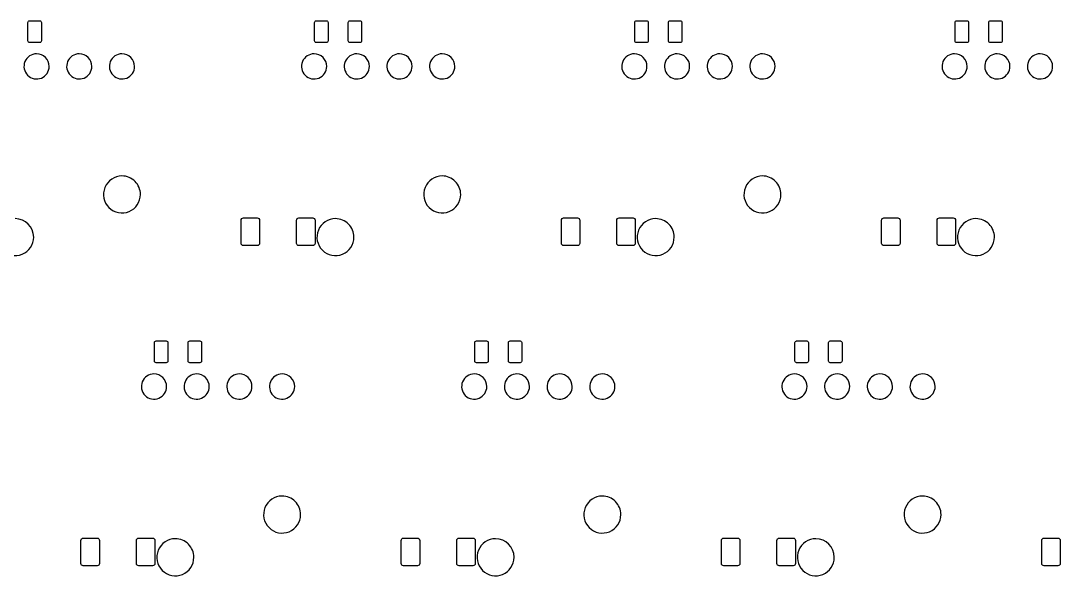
# Model space of a CAD drawing. Extents: x 0 to 449, y -141 to 0.
# Drawn here: x 127.2 to 189, y -106.3 to -73.2 of the extents above; entities that cross this region are included whole.
import ezdxf

# ---------------------------------------------------------------- set-up
doc = ezdxf.new("R2010")
doc.units = 0
doc.layers.get('0').update_dxf_attribs({"linetype": 'CONTINUOUS'})

msp = doc.modelspace()

# ---------------------------------------------------------------- linework, layer by layer
at = {"color": 7}
for p, q in [((127.625, -73.293219), (127.63261, -73.254951)), ((127.625, -74.393219), (127.625, -73.293219)), ((127.63261, -73.254951), (127.65429, -73.222508)), ((127.65429, -73.222508), (127.68673, -73.200831)), ((127.68673, -73.200831), (127.725, -73.193219)), ((127.725, -73.193219), (128.325, -73.193219)), ((128.325, -73.193219), (128.36326, -73.200831)), ((128.36326, -73.200831), (128.39571, -73.222508)), ((128.39571, -73.222508), (128.41738, -73.254951)), ((128.41738, -73.254951), (128.425, -73.293219)), ((128.425, -73.293219), (128.425, -74.393219)), ((144.67499, -73.293219), (144.68261, -73.254951)), ((144.67499, -74.393219), (144.67499, -73.293219)), ((144.68261, -73.254951), (144.70428, -73.222508)), ((144.70428, -73.222508), (144.73673, -73.200831)), ((144.73673, -73.200831), (144.77499, -73.193219)), ((144.77499, -73.193219), (145.37499, -73.193219)), ((145.37499, -73.193219), (145.41326, -73.200831)), ((145.41326, -73.200831), (145.44571, -73.222508)), ((145.44571, -73.222508), (145.46738, -73.254951)), ((145.46738, -73.254951), (145.47499, -73.293219)), ((145.47499, -73.293219), (145.47499, -74.393219)), ((146.675, -73.293219), (146.68261, -73.254951)), ((146.675, -74.393219), (146.675, -73.293219)), ((146.68261, -73.254951), (146.70429, -73.222508)), ((146.70429, -73.222508), (146.73673, -73.200831)), ((146.73673, -73.200831), (146.775, -73.193219)), ((146.775, -73.193219), (147.375, -73.193219)), ((147.375, -73.193219), (147.41326, -73.200831)), ((147.41326, -73.200831), (147.44571, -73.222508)), ((147.44571, -73.222508), (147.46738, -73.254951)), ((147.46738, -73.254951), (147.475, -73.293219)), ((147.475, -73.293219), (147.475, -74.393219)), ((163.72499, -73.293219), (163.73261, -73.254951)), ((163.72499, -74.393219), (163.72499, -73.293219)), ((163.73261, -73.254951), (163.75428, -73.222508)), ((163.75428, -73.222508), (163.78673, -73.200831)), ((163.78673, -73.200831), (163.82499, -73.193219)), ((163.82499, -73.193219), (164.42499, -73.193219)), ((164.42499, -73.193219), (164.46326, -73.200831)), ((164.46326, -73.200831), (164.49571, -73.222508)), ((164.49571, -73.222508), (164.51738, -73.254951)), ((164.51738, -73.254951), (164.52499, -73.293219)), ((164.52499, -73.293219), (164.52499, -74.393219)), ((165.725, -73.293219), (165.73261, -73.254951)), ((165.725, -74.393219), (165.725, -73.293219)), ((165.73261, -73.254951), (165.75429, -73.222508)), ((165.75429, -73.222508), (165.78673, -73.200831)), ((165.78673, -73.200831), (165.825, -73.193219)), ((165.825, -73.193219), (166.425, -73.193219)), ((166.425, -73.193219), (166.46326, -73.200831)), ((166.46326, -73.200831), (166.49571, -73.222508)), ((166.49571, -73.222508), (166.51738, -73.254951)), ((166.51738, -73.254951), (166.525, -73.293219)), ((166.525, -73.293219), (166.525, -74.393219)), ((182.77499, -73.293219), (182.78261, -73.254951)), ((182.77499, -74.393219), (182.77499, -73.293219)), ((182.78261, -73.254951), (182.80428, -73.222508)), ((182.80428, -73.222508), (182.83673, -73.200831)), ((182.83673, -73.200831), (182.87499, -73.193219)), ((182.87499, -73.193219), (183.47499, -73.193219)), ((183.47499, -73.193219), (183.51326, -73.200831)), ((183.51326, -73.200831), (183.54571, -73.222508)), ((183.54571, -73.222508), (183.56738, -73.254951)), ((183.56738, -73.254951), (183.57499, -73.293219)), ((183.57499, -73.293219), (183.57499, -74.393219)), ((184.775, -73.293219), (184.78261, -73.254951)), ((184.775, -74.393219), (184.775, -73.293219)), ((184.78261, -73.254951), (184.80429, -73.222508)), ((184.80429, -73.222508), (184.83673, -73.200831)), ((184.83673, -73.200831), (184.875, -73.193219)), ((184.875, -73.193219), (185.475, -73.193219)), ((185.475, -73.193219), (185.51326, -73.200831)), ((185.51326, -73.200831), (185.54571, -73.222508)), ((185.54571, -73.222508), (185.56738, -73.254951)), ((185.56738, -73.254951), (185.575, -73.293219)), ((185.575, -73.293219), (185.575, -74.393219)), ((127.63261, -74.431487), (127.625, -74.393219)), ((127.65429, -74.46393), (127.63261, -74.431487)), ((127.68673, -74.485607), (127.65429, -74.46393)), ((127.725, -74.493219), (127.68673, -74.485607)), ((128.325, -74.493219), (127.725, -74.493219)), ((128.36326, -74.485607), (128.325, -74.493219)), ((128.39571, -74.46393), (128.36326, -74.485607)), ((128.41738, -74.431487), (128.39571, -74.46393)), ((128.425, -74.393219), (128.41738, -74.431487)), ((144.68261, -74.431487), (144.67499, -74.393219)), ((144.70428, -74.46393), (144.68261, -74.431487)), ((144.73673, -74.485607), (144.70428, -74.46393)), ((144.77499, -74.493219), (144.73673, -74.485607)), ((145.37499, -74.493219), (144.77499, -74.493219)), ((145.41326, -74.485607), (145.37499, -74.493219)), ((145.44571, -74.46393), (145.41326, -74.485607)), ((145.46738, -74.431487), (145.44571, -74.46393)), ((145.47499, -74.393219), (145.46738, -74.431487)), ((146.68261, -74.431487), (146.675, -74.393219)), ((146.70429, -74.46393), (146.68261, -74.431487)), ((146.73673, -74.485607), (146.70429, -74.46393)), ((146.775, -74.493219), (146.73673, -74.485607)), ((147.375, -74.493219), (146.775, -74.493219)), ((147.41326, -74.485607), (147.375, -74.493219)), ((147.44571, -74.46393), (147.41326, -74.485607)), ((147.46738, -74.431487), (147.44571, -74.46393)), ((147.475, -74.393219), (147.46738, -74.431487)), ((163.73261, -74.431487), (163.72499, -74.393219)), ((163.75428, -74.46393), (163.73261, -74.431487)), ((163.78673, -74.485607), (163.75428, -74.46393)), ((163.82499, -74.493219), (163.78673, -74.485607)), ((164.42499, -74.493219), (163.82499, -74.493219)), ((164.46326, -74.485607), (164.42499, -74.493219)), ((164.49571, -74.46393), (164.46326, -74.485607)), ((164.51738, -74.431487), (164.49571, -74.46393)), ((164.52499, -74.393219), (164.51738, -74.431487)), ((165.73261, -74.431487), (165.725, -74.393219)), ((165.75429, -74.46393), (165.73261, -74.431487)), ((165.78673, -74.485607), (165.75429, -74.46393)), ((165.825, -74.493219), (165.78673, -74.485607)), ((166.425, -74.493219), (165.825, -74.493219)), ((166.46326, -74.485607), (166.425, -74.493219)), ((166.49571, -74.46393), (166.46326, -74.485607)), ((166.51738, -74.431487), (166.49571, -74.46393)), ((166.525, -74.393219), (166.51738, -74.431487)), ((182.78261, -74.431487), (182.77499, -74.393219)), ((182.80428, -74.46393), (182.78261, -74.431487)), ((182.83673, -74.485607), (182.80428, -74.46393)), ((182.87499, -74.493219), (182.83673, -74.485607)), ((183.47499, -74.493219), (182.87499, -74.493219)), ((183.51326, -74.485607), (183.47499, -74.493219)), ((183.54571, -74.46393), (183.51326, -74.485607)), ((183.56738, -74.431487), (183.54571, -74.46393)), ((183.57499, -74.393219), (183.56738, -74.431487)), ((184.78261, -74.431487), (184.775, -74.393219)), ((184.80429, -74.46393), (184.78261, -74.431487)), ((184.83673, -74.485607), (184.80429, -74.46393)), ((184.875, -74.493219), (184.83673, -74.485607)), ((185.475, -74.493219), (184.875, -74.493219)), ((185.51326, -74.485607), (185.475, -74.493219)), ((185.54571, -74.46393), (185.51326, -74.485607)), ((185.56738, -74.431487), (185.54571, -74.46393)), ((185.575, -74.393219), (185.56738, -74.431487)), ((128.136244, -75.156966), (128.136244, -75.156966)), ((130.676244, -75.156966), (130.676244, -75.156966)), ((133.216244, -75.156966), (133.216244, -75.156966)), ((144.646244, -75.156966), (144.646244, -75.156966)), ((147.186244, -75.156966), (147.186244, -75.156966)), ((149.726244, -75.156966), (149.726244, -75.156966)), ((152.266244, -75.156966), (152.266244, -75.156966)), ((163.696244, -75.156966), (163.696244, -75.156966)), ((166.236244, -75.156966), (166.236244, -75.156966)), ((168.776244, -75.156966), (168.776244, -75.156966)), ((171.316244, -75.156966), (171.316244, -75.156966)), ((182.746244, -75.156966), (182.746244, -75.156966)), ((185.286244, -75.156966), (185.286244, -75.156966)), ((187.826244, -75.156966), (187.826244, -75.156966)), ((133.216244, -82.426966), (133.216244, -82.426966)), ((152.266244, -82.426966), (152.266244, -82.426966)), ((171.316244, -82.426966), (171.316244, -82.426966)), ((140.30312, -85.061969), (140.31359, -85.00935)), ((140.30312, -86.436969), (140.30312, -85.061969)), ((140.31359, -85.00935), (140.34339, -84.964742)), ((140.34339, -84.964742), (140.388, -84.934936)), ((140.388, -84.934936), (140.44062, -84.924469)), ((140.44062, -84.924469), (141.26562, -84.924469)), ((141.26562, -84.924469), (141.31824, -84.934936)), ((141.31824, -84.934936), (141.36285, -84.964742)), ((141.36285, -84.964742), (141.39265, -85.00935)), ((141.39265, -85.00935), (141.40312, -85.061969)), ((141.40312, -85.061969), (141.40312, -86.436969)), ((143.60312, -85.061969), (143.61359, -85.00935)), ((143.60312, -86.436969), (143.60312, -85.061969)), ((143.61359, -85.00935), (143.64339, -84.964742)), ((143.64339, -84.964742), (143.688, -84.934936)), ((143.688, -84.934936), (143.74062, -84.924469)), ((143.74062, -84.924469), (144.56562, -84.924469)), ((144.56562, -84.924469), (144.61824, -84.934936)), ((144.61824, -84.934936), (144.66285, -84.964742)), ((144.66285, -84.964742), (144.69265, -85.00935)), ((144.69265, -85.00935), (144.70312, -85.061969)), ((144.70312, -85.061969), (144.70312, -86.436969)), ((145.916244, -84.966966), (145.916244, -84.966966)), ((159.35312, -85.061969), (159.36359, -85.00935)), ((159.35312, -86.436969), (159.35312, -85.061969)), ((159.36359, -85.00935), (159.39339, -84.964742)), ((159.39339, -84.964742), (159.438, -84.934936)), ((159.438, -84.934936), (159.49062, -84.924469)), ((159.49062, -84.924469), (160.31562, -84.924469)), ((160.31562, -84.924469), (160.36824, -84.934936)), ((160.36824, -84.934936), (160.41285, -84.964742)), ((160.41285, -84.964742), (160.44265, -85.00935)), ((160.44265, -85.00935), (160.45312, -85.061969)), ((160.45312, -85.061969), (160.45312, -86.436969)), ((162.65312, -85.061969), (162.66359, -85.00935)), ((162.65312, -86.436969), (162.65312, -85.061969)), ((162.66359, -85.00935), (162.69339, -84.964742)), ((162.69339, -84.964742), (162.738, -84.934936)), ((162.738, -84.934936), (162.79062, -84.924469)), ((162.79062, -84.924469), (163.61562, -84.924469)), ((163.61562, -84.924469), (163.66824, -84.934936)), ((163.66824, -84.934936), (163.71285, -84.964742)), ((163.71285, -84.964742), (163.74265, -85.00935)), ((163.74265, -85.00935), (163.75312, -85.061969)), ((163.75312, -85.061969), (163.75312, -86.436969)), ((164.966244, -84.966966), (164.966244, -84.966966)), ((178.40312, -85.061969), (178.41359, -85.00935)), ((178.40312, -86.436969), (178.40312, -85.061969)), ((178.41359, -85.00935), (178.44339, -84.964742)), ((178.44339, -84.964742), (178.488, -84.934936)), ((178.488, -84.934936), (178.54062, -84.924469)), ((178.54062, -84.924469), (179.36562, -84.924469)), ((179.36562, -84.924469), (179.41824, -84.934936)), ((179.41824, -84.934936), (179.46285, -84.964742)), ((179.46285, -84.964742), (179.49265, -85.00935)), ((179.49265, -85.00935), (179.50312, -85.061969)), ((179.50312, -85.061969), (179.50312, -86.436969)), ((181.70312, -85.061969), (181.71359, -85.00935)), ((181.70312, -86.436969), (181.70312, -85.061969)), ((181.71359, -85.00935), (181.74339, -84.964742)), ((181.74339, -84.964742), (181.788, -84.934936)), ((181.788, -84.934936), (181.84062, -84.924469)), ((181.84062, -84.924469), (182.66562, -84.924469)), ((182.66562, -84.924469), (182.71824, -84.934936)), ((182.71824, -84.934936), (182.76285, -84.964742)), ((182.76285, -84.964742), (182.79265, -85.00935)), ((182.79265, -85.00935), (182.80312, -85.061969)), ((182.80312, -85.061969), (182.80312, -86.436969)), ((184.016244, -84.966966), (184.016244, -84.966966)), ((140.31359, -86.489588), (140.30312, -86.436969)), ((140.34339, -86.534196), (140.31359, -86.489588)), ((140.388, -86.564002), (140.34339, -86.534196)), ((141.36285, -86.534196), (141.31824, -86.564002)), ((141.39265, -86.489588), (141.36285, -86.534196)), ((141.40312, -86.436969), (141.39265, -86.489588)), ((143.61359, -86.489588), (143.60312, -86.436969)), ((143.64339, -86.534196), (143.61359, -86.489588)), ((143.688, -86.564002), (143.64339, -86.534196)), ((144.66285, -86.534196), (144.61824, -86.564002)), ((144.69265, -86.489588), (144.66285, -86.534196)), ((144.70312, -86.436969), (144.69265, -86.489588)), ((159.36359, -86.489588), (159.35312, -86.436969)), ((159.39339, -86.534196), (159.36359, -86.489588)), ((159.438, -86.564002), (159.39339, -86.534196)), ((160.41285, -86.534196), (160.36824, -86.564002)), ((160.44265, -86.489588), (160.41285, -86.534196)), ((160.45312, -86.436969), (160.44265, -86.489588)), ((162.66359, -86.489588), (162.65312, -86.436969)), ((162.69339, -86.534196), (162.66359, -86.489588)), ((162.738, -86.564002), (162.69339, -86.534196)), ((163.71285, -86.534196), (163.66824, -86.564002)), ((163.74265, -86.489588), (163.71285, -86.534196)), ((163.75312, -86.436969), (163.74265, -86.489588)), ((178.41359, -86.489588), (178.40312, -86.436969)), ((178.44339, -86.534196), (178.41359, -86.489588)), ((178.488, -86.564002), (178.44339, -86.534196)), ((179.46285, -86.534196), (179.41824, -86.564002)), ((179.49265, -86.489588), (179.46285, -86.534196)), ((179.50312, -86.436969), (179.49265, -86.489588)), ((181.71359, -86.489588), (181.70312, -86.436969)), ((181.74339, -86.534196), (181.71359, -86.489588)), ((181.788, -86.564002), (181.74339, -86.534196)), ((182.76285, -86.534196), (182.71824, -86.564002)), ((182.79265, -86.489588), (182.76285, -86.534196)), ((182.80312, -86.436969), (182.79265, -86.489588)), ((140.44062, -86.574469), (140.388, -86.564002)), ((141.26562, -86.574469), (140.44062, -86.574469)), ((141.31824, -86.564002), (141.26562, -86.574469)), ((143.74062, -86.574469), (143.688, -86.564002)), ((144.56562, -86.574469), (143.74062, -86.574469)), ((144.61824, -86.564002), (144.56562, -86.574469)), ((159.49062, -86.574469), (159.438, -86.564002)), ((160.31562, -86.574469), (159.49062, -86.574469)), ((160.36824, -86.564002), (160.31562, -86.574469)), ((162.79062, -86.574469), (162.738, -86.564002)), ((163.61562, -86.574469), (162.79062, -86.574469)), ((163.66824, -86.564002), (163.61562, -86.574469)), ((178.54062, -86.574469), (178.488, -86.564002)), ((179.36562, -86.574469), (178.54062, -86.574469)), ((179.41824, -86.564002), (179.36562, -86.574469)), ((181.84062, -86.574469), (181.788, -86.564002)), ((182.66562, -86.574469), (181.84062, -86.574469)), ((182.71824, -86.564002), (182.66562, -86.574469)), ((135.14999, -92.343216), (135.15761, -92.304956)), ((135.14999, -93.443216), (135.14999, -92.343216)), ((135.15761, -92.304956), (135.17928, -92.272506)), ((135.17928, -92.272506), (135.21173, -92.250836)), ((135.21173, -92.250836), (135.24999, -92.243216)), ((135.24999, -92.243216), (135.84999, -92.243216)), ((135.84999, -92.243216), (135.88826, -92.250836)), ((135.88826, -92.250836), (135.92071, -92.272506)), ((135.92071, -92.272506), (135.94238, -92.304956)), ((135.94238, -92.304956), (135.94999, -92.343216)), ((135.94999, -92.343216), (135.94999, -93.443216)), ((137.15, -92.343216), (137.15761, -92.304956)), ((137.15, -93.443216), (137.15, -92.343216)), ((137.15761, -92.304956), (137.17929, -92.272506)), ((137.17929, -92.272506), (137.21173, -92.250836)), ((137.21173, -92.250836), (137.25, -92.243216)), ((137.25, -92.243216), (137.85, -92.243216)), ((137.85, -92.243216), (137.88826, -92.250836)), ((137.88826, -92.250836), (137.92071, -92.272506)), ((137.92071, -92.272506), (137.94238, -92.304956)), ((137.94238, -92.304956), (137.95, -92.343216)), ((137.95, -92.343216), (137.95, -93.443216)), ((154.19999, -92.343216), (154.20761, -92.304956)), ((154.19999, -93.443216), (154.19999, -92.343216)), ((154.20761, -92.304956), (154.22928, -92.272506)), ((154.22928, -92.272506), (154.26173, -92.250836)), ((154.26173, -92.250836), (154.29999, -92.243216)), ((154.29999, -92.243216), (154.89999, -92.243216)), ((154.89999, -92.243216), (154.93826, -92.250836)), ((154.93826, -92.250836), (154.97071, -92.272506)), ((154.97071, -92.272506), (154.99238, -92.304956)), ((154.99238, -92.304956), (154.99999, -92.343216)), ((154.99999, -92.343216), (154.99999, -93.443216)), ((156.2, -92.343216), (156.20761, -92.304956)), ((156.2, -93.443216), (156.2, -92.343216)), ((156.20761, -92.304956), (156.22929, -92.272506)), ((156.22929, -92.272506), (156.26173, -92.250836)), ((156.26173, -92.250836), (156.3, -92.243216)), ((156.3, -92.243216), (156.9, -92.243216)), ((156.9, -92.243216), (156.93826, -92.250836)), ((156.93826, -92.250836), (156.97071, -92.272506)), ((156.97071, -92.272506), (156.99238, -92.304956)), ((156.99238, -92.304956), (157, -92.343216)), ((157, -92.343216), (157, -93.443216)), ((173.24999, -92.343216), (173.25761, -92.304956)), ((173.24999, -93.443216), (173.24999, -92.343216)), ((173.25761, -92.304956), (173.27928, -92.272506)), ((173.27928, -92.272506), (173.31173, -92.250836)), ((173.31173, -92.250836), (173.34999, -92.243216)), ((173.34999, -92.243216), (173.94999, -92.243216)), ((173.94999, -92.243216), (173.98826, -92.250836)), ((173.98826, -92.250836), (174.02071, -92.272506)), ((174.02071, -92.272506), (174.04238, -92.304956)), ((174.04238, -92.304956), (174.04999, -92.343216)), ((174.04999, -92.343216), (174.04999, -93.443216)), ((175.25, -92.343216), (175.25761, -92.304956)), ((175.25, -93.443216), (175.25, -92.343216)), ((175.25761, -92.304956), (175.27929, -92.272506)), ((175.27929, -92.272506), (175.31173, -92.250836)), ((175.31173, -92.250836), (175.35, -92.243216)), ((175.35, -92.243216), (175.95, -92.243216)), ((175.95, -92.243216), (175.98826, -92.250836)), ((175.98826, -92.250836), (176.02071, -92.272506)), ((176.02071, -92.272506), (176.04238, -92.304956)), ((176.04238, -92.304956), (176.05, -92.343216)), ((176.05, -92.343216), (176.05, -93.443216)), ((135.15761, -93.481486), (135.14999, -93.443216)), ((135.17928, -93.513926), (135.15761, -93.481486)), ((135.21173, -93.535606), (135.17928, -93.513926)), ((135.24999, -93.543216), (135.21173, -93.535606)), ((135.84999, -93.543216), (135.24999, -93.543216)), ((135.88826, -93.535606), (135.84999, -93.543216)), ((135.92071, -93.513926), (135.88826, -93.535606)), ((135.94238, -93.481486), (135.92071, -93.513926)), ((135.94999, -93.443216), (135.94238, -93.481486)), ((137.15761, -93.481486), (137.15, -93.443216)), ((137.17929, -93.513926), (137.15761, -93.481486)), ((137.21173, -93.535606), (137.17929, -93.513926)), ((137.25, -93.543216), (137.21173, -93.535606)), ((137.85, -93.543216), (137.25, -93.543216)), ((137.88826, -93.535606), (137.85, -93.543216)), ((137.92071, -93.513926), (137.88826, -93.535606)), ((137.94238, -93.481486), (137.92071, -93.513926)), ((137.95, -93.443216), (137.94238, -93.481486)), ((154.20761, -93.481486), (154.19999, -93.443216)), ((154.22928, -93.513926), (154.20761, -93.481486)), ((154.26173, -93.535606), (154.22928, -93.513926)), ((154.29999, -93.543216), (154.26173, -93.535606)), ((154.89999, -93.543216), (154.29999, -93.543216)), ((154.93826, -93.535606), (154.89999, -93.543216)), ((154.97071, -93.513926), (154.93826, -93.535606)), ((154.99238, -93.481486), (154.97071, -93.513926)), ((154.99999, -93.443216), (154.99238, -93.481486)), ((156.20761, -93.481486), (156.2, -93.443216)), ((156.22929, -93.513926), (156.20761, -93.481486)), ((156.26173, -93.535606), (156.22929, -93.513926)), ((156.3, -93.543216), (156.26173, -93.535606)), ((156.9, -93.543216), (156.3, -93.543216)), ((156.93826, -93.535606), (156.9, -93.543216)), ((156.97071, -93.513926), (156.93826, -93.535606)), ((156.99238, -93.481486), (156.97071, -93.513926)), ((157, -93.443216), (156.99238, -93.481486)), ((173.25761, -93.481486), (173.24999, -93.443216)), ((173.27928, -93.513926), (173.25761, -93.481486)), ((173.31173, -93.535606), (173.27928, -93.513926)), ((173.34999, -93.543216), (173.31173, -93.535606)), ((173.94999, -93.543216), (173.34999, -93.543216)), ((173.98826, -93.535606), (173.94999, -93.543216)), ((174.02071, -93.513926), (173.98826, -93.535606)), ((174.04238, -93.481486), (174.02071, -93.513926)), ((174.04999, -93.443216), (174.04238, -93.481486)), ((175.25761, -93.481486), (175.25, -93.443216)), ((175.27929, -93.513926), (175.25761, -93.481486)), ((175.31173, -93.535606), (175.27929, -93.513926)), ((175.35, -93.543216), (175.31173, -93.535606)), ((175.95, -93.543216), (175.35, -93.543216)), ((175.98826, -93.535606), (175.95, -93.543216)), ((176.02071, -93.513926), (175.98826, -93.535606)), ((176.04238, -93.481486), (176.02071, -93.513926)), ((176.05, -93.443216), (176.04238, -93.481486)), ((135.121252, -94.206966), (135.121252, -94.206966)), ((137.661252, -94.206966), (137.661252, -94.206966)), ((140.201252, -94.206966), (140.201252, -94.206966)), ((142.741252, -94.206966), (142.741252, -94.206966)), ((154.171252, -94.206966), (154.171252, -94.206966)), ((156.711252, -94.206966), (156.711252, -94.206966)), ((159.251252, -94.206966), (159.251252, -94.206966)), ((161.791252, -94.206966), (161.791252, -94.206966)), ((173.221252, -94.206966), (173.221252, -94.206966)), ((175.761252, -94.206966), (175.761252, -94.206966)), ((178.301252, -94.206966), (178.301252, -94.206966)), ((180.841252, -94.206966), (180.841252, -94.206966)), ((142.741252, -101.476966), (142.741252, -101.476966)), ((161.791252, -101.476966), (161.791252, -101.476966)), ((180.841252, -101.476966), (180.841252, -101.476966)), ((130.77812, -104.111966), (130.78859, -104.059346)), ((130.77812, -105.486966), (130.77812, -104.111966)), ((130.78859, -104.059346), (130.81839, -104.014746)), ((130.81839, -104.014746), (130.863, -103.984936)), ((130.863, -103.984936), (130.91562, -103.974466)), ((130.91562, -103.974466), (131.74062, -103.974466)), ((131.74062, -103.974466), (131.79324, -103.984936)), ((131.79324, -103.984936), (131.83785, -104.014746)), ((131.83785, -104.014746), (131.86765, -104.059346)), ((131.86765, -104.059346), (131.87812, -104.111966)), ((131.87812, -104.111966), (131.87812, -105.486966)), ((134.07812, -104.111966), (134.08859, -104.059346)), ((134.07812, -105.486966), (134.07812, -104.111966)), ((134.08859, -104.059346), (134.11839, -104.014746)), ((134.11839, -104.014746), (134.163, -103.984936)), ((134.163, -103.984936), (134.21562, -103.974466)), ((134.21562, -103.974466), (135.04062, -103.974466)), ((135.04062, -103.974466), (135.09324, -103.984936)), ((135.09324, -103.984936), (135.13785, -104.014746)), ((135.13785, -104.014746), (135.16765, -104.059346)), ((135.16765, -104.059346), (135.17812, -104.111966)), ((135.17812, -104.111966), (135.17812, -105.486966)), ((136.391252, -104.016966), (136.391252, -104.016966)), ((149.82812, -104.111966), (149.83859, -104.059346)), ((149.82812, -105.486966), (149.82812, -104.111966)), ((149.83859, -104.059346), (149.86839, -104.014746)), ((149.86839, -104.014746), (149.913, -103.984936)), ((149.913, -103.984936), (149.96562, -103.974466)), ((149.96562, -103.974466), (150.79062, -103.974466)), ((150.79062, -103.974466), (150.84324, -103.984936)), ((150.84324, -103.984936), (150.88785, -104.014746)), ((150.88785, -104.014746), (150.91765, -104.059346)), ((150.91765, -104.059346), (150.92812, -104.111966)), ((150.92812, -104.111966), (150.92812, -105.486966)), ((153.12812, -104.111966), (153.13859, -104.059346)), ((153.12812, -105.486966), (153.12812, -104.111966)), ((153.13859, -104.059346), (153.16839, -104.014746)), ((153.16839, -104.014746), (153.213, -103.984936)), ((153.213, -103.984936), (153.26562, -103.974466)), ((153.26562, -103.974466), (154.09062, -103.974466)), ((154.09062, -103.974466), (154.14324, -103.984936)), ((154.14324, -103.984936), (154.18785, -104.014746)), ((154.18785, -104.014746), (154.21765, -104.059346)), ((154.21765, -104.059346), (154.22812, -104.111966)), ((154.22812, -104.111966), (154.22812, -105.486966)), ((155.441252, -104.016966), (155.441252, -104.016966)), ((168.87812, -104.111966), (168.88859, -104.059346)), ((168.87812, -105.486966), (168.87812, -104.111966)), ((168.88859, -104.059346), (168.91839, -104.014746)), ((168.91839, -104.014746), (168.963, -103.984936)), ((168.963, -103.984936), (169.01562, -103.974466)), ((169.01562, -103.974466), (169.84062, -103.974466)), ((169.84062, -103.974466), (169.89324, -103.984936)), ((169.89324, -103.984936), (169.93785, -104.014746)), ((169.93785, -104.014746), (169.96765, -104.059346)), ((169.96765, -104.059346), (169.97812, -104.111966)), ((169.97812, -104.111966), (169.97812, -105.486966)), ((172.17812, -104.111966), (172.18859, -104.059346)), ((172.17812, -105.486966), (172.17812, -104.111966)), ((172.18859, -104.059346), (172.21839, -104.014746)), ((172.21839, -104.014746), (172.263, -103.984936)), ((172.263, -103.984936), (172.31562, -103.974466)), ((172.31562, -103.974466), (173.14062, -103.974466)), ((173.14062, -103.974466), (173.19324, -103.984936)), ((173.19324, -103.984936), (173.23785, -104.014746)), ((173.23785, -104.014746), (173.26765, -104.059346)), ((173.26765, -104.059346), (173.27812, -104.111966)), ((173.27812, -104.111966), (173.27812, -105.486966)), ((174.491252, -104.016966), (174.491252, -104.016966)), ((187.92812, -104.111966), (187.93859, -104.059346)), ((187.92812, -105.486966), (187.92812, -104.111966)), ((187.93859, -104.059346), (187.96839, -104.014746)), ((187.96839, -104.014746), (188.013, -103.984936)), ((188.013, -103.984936), (188.06562, -103.974466)), ((188.06562, -103.974466), (188.89062, -103.974466)), ((188.89062, -103.974466), (188.94324, -103.984936)), ((188.94324, -103.984936), (188.98785, -104.014746)), ((188.98785, -104.014746), (189.01765, -104.059346)), ((189.01765, -104.059346), (189.02812, -104.111966)), ((189.02812, -104.111966), (189.02812, -105.486966)), ((130.78859, -105.539586), (130.77812, -105.486966)), ((130.81839, -105.584196), (130.78859, -105.539586)), ((130.863, -105.614006), (130.81839, -105.584196)), ((130.91562, -105.624466), (130.863, -105.614006)), ((131.74062, -105.624466), (130.91562, -105.624466)), ((131.79324, -105.614006), (131.74062, -105.624466)), ((131.83785, -105.584196), (131.79324, -105.614006)), ((131.86765, -105.539586), (131.83785, -105.584196)), ((131.87812, -105.486966), (131.86765, -105.539586)), ((134.08859, -105.539586), (134.07812, -105.486966)), ((134.11839, -105.584196), (134.08859, -105.539586)), ((134.163, -105.614006), (134.11839, -105.584196)), ((134.21562, -105.624466), (134.163, -105.614006)), ((135.04062, -105.624466), (134.21562, -105.624466)), ((135.09324, -105.614006), (135.04062, -105.624466)), ((135.13785, -105.584196), (135.09324, -105.614006)), ((135.16765, -105.539586), (135.13785, -105.584196)), ((135.17812, -105.486966), (135.16765, -105.539586)), ((149.83859, -105.539586), (149.82812, -105.486966)), ((149.86839, -105.584196), (149.83859, -105.539586)), ((149.913, -105.614006), (149.86839, -105.584196)), ((149.96562, -105.624466), (149.913, -105.614006)), ((150.79062, -105.624466), (149.96562, -105.624466)), ((150.84324, -105.614006), (150.79062, -105.624466)), ((150.88785, -105.584196), (150.84324, -105.614006)), ((150.91765, -105.539586), (150.88785, -105.584196)), ((150.92812, -105.486966), (150.91765, -105.539586)), ((153.13859, -105.539586), (153.12812, -105.486966)), ((153.16839, -105.584196), (153.13859, -105.539586)), ((153.213, -105.614006), (153.16839, -105.584196)), ((153.26562, -105.624466), (153.213, -105.614006)), ((154.09062, -105.624466), (153.26562, -105.624466)), ((154.14324, -105.614006), (154.09062, -105.624466)), ((154.18785, -105.584196), (154.14324, -105.614006)), ((154.21765, -105.539586), (154.18785, -105.584196)), ((154.22812, -105.486966), (154.21765, -105.539586)), ((168.88859, -105.539586), (168.87812, -105.486966)), ((168.91839, -105.584196), (168.88859, -105.539586)), ((168.963, -105.614006), (168.91839, -105.584196)), ((169.01562, -105.624466), (168.963, -105.614006)), ((169.84062, -105.624466), (169.01562, -105.624466)), ((169.89324, -105.614006), (169.84062, -105.624466)), ((169.93785, -105.584196), (169.89324, -105.614006)), ((169.96765, -105.539586), (169.93785, -105.584196)), ((169.97812, -105.486966), (169.96765, -105.539586)), ((172.18859, -105.539586), (172.17812, -105.486966)), ((172.21839, -105.584196), (172.18859, -105.539586)), ((172.263, -105.614006), (172.21839, -105.584196)), ((172.31562, -105.624466), (172.263, -105.614006)), ((173.14062, -105.624466), (172.31562, -105.624466)), ((173.19324, -105.614006), (173.14062, -105.624466)), ((173.23785, -105.584196), (173.19324, -105.614006)), ((173.26765, -105.539586), (173.23785, -105.584196)), ((173.27812, -105.486966), (173.26765, -105.539586)), ((187.93859, -105.539586), (187.92812, -105.486966)), ((187.96839, -105.584196), (187.93859, -105.539586)), ((188.013, -105.614006), (187.96839, -105.584196)), ((188.06562, -105.624466), (188.013, -105.614006)), ((188.89062, -105.624466), (188.06562, -105.624466)), ((188.94324, -105.614006), (188.89062, -105.624466)), ((188.98785, -105.584196), (188.94324, -105.614006)), ((189.01765, -105.539586), (188.98785, -105.584196)), ((189.02812, -105.486966), (189.01765, -105.539586))]:
    msp.add_line(p, q, dxfattribs=at)
for points in [[(128.136244, -75.156966), (127.832897, -75.156966), (127.55942, -75.339697), (127.443334, -75.619953)], [(128.666574, -75.376635), (128.525922, -75.235983), (128.335156, -75.156966), (128.136244, -75.156966)], [(128.886244, -75.906966), (128.886244, -75.708053), (128.807226, -75.517288), (128.666574, -75.376635)], [(130.676244, -75.156966), (130.372897, -75.156966), (130.09942, -75.339697), (129.983334, -75.619953)], [(131.206574, -75.376635), (131.065922, -75.235983), (130.875156, -75.156966), (130.676244, -75.156966)], [(131.426244, -75.906966), (131.426244, -75.708053), (131.347226, -75.517288), (131.206574, -75.376635)], [(133.216244, -75.156966), (132.912897, -75.156966), (132.63942, -75.339697), (132.523334, -75.619953)], [(133.746574, -75.376635), (133.605922, -75.235983), (133.415156, -75.156966), (133.216244, -75.156966)], [(133.966244, -75.906966), (133.966244, -75.708053), (133.887226, -75.517288), (133.746574, -75.376635)], [(144.646244, -75.156966), (144.342897, -75.156966), (144.06942, -75.339697), (143.953334, -75.619953)], [(145.176574, -75.376635), (145.035922, -75.235983), (144.845156, -75.156966), (144.646244, -75.156966)], [(145.396244, -75.906966), (145.396244, -75.708053), (145.317226, -75.517288), (145.176574, -75.376635)], [(147.186244, -75.156966), (146.882897, -75.156966), (146.60942, -75.339697), (146.493334, -75.619953)], [(147.716574, -75.376635), (147.575922, -75.235983), (147.385156, -75.156966), (147.186244, -75.156966)], [(147.936244, -75.906966), (147.936244, -75.708053), (147.857226, -75.517288), (147.716574, -75.376635)], [(149.726244, -75.156966), (149.422897, -75.156966), (149.14942, -75.339697), (149.033334, -75.619953)], [(150.256574, -75.376635), (150.115922, -75.235983), (149.925156, -75.156966), (149.726244, -75.156966)], [(150.476244, -75.906966), (150.476244, -75.708053), (150.397226, -75.517288), (150.256574, -75.376635)], [(152.266244, -75.156966), (151.962897, -75.156966), (151.68942, -75.339697), (151.573334, -75.619953)], [(152.796574, -75.376635), (152.655922, -75.235983), (152.465156, -75.156966), (152.266244, -75.156966)], [(153.016244, -75.906966), (153.016244, -75.708053), (152.937226, -75.517288), (152.796574, -75.376635)], [(163.696244, -75.156966), (163.392897, -75.156966), (163.11942, -75.339697), (163.003334, -75.619953)], [(164.226574, -75.376635), (164.085922, -75.235983), (163.895156, -75.156966), (163.696244, -75.156966)], [(164.446244, -75.906966), (164.446244, -75.708053), (164.367226, -75.517288), (164.226574, -75.376635)], [(166.236244, -75.156966), (165.932897, -75.156966), (165.65942, -75.339697), (165.543334, -75.619953)], [(166.766574, -75.376635), (166.625922, -75.235983), (166.435156, -75.156966), (166.236244, -75.156966)], [(166.986244, -75.906966), (166.986244, -75.708053), (166.907226, -75.517288), (166.766574, -75.376635)], [(168.776244, -75.156966), (168.472897, -75.156966), (168.19942, -75.339697), (168.083334, -75.619953)], [(169.306574, -75.376635), (169.165922, -75.235983), (168.975156, -75.156966), (168.776244, -75.156966)], [(169.526244, -75.906966), (169.526244, -75.708053), (169.447226, -75.517288), (169.306574, -75.376635)], [(171.316244, -75.156966), (171.012897, -75.156966), (170.73942, -75.339697), (170.623334, -75.619953)], [(171.846574, -75.376635), (171.705922, -75.235983), (171.515156, -75.156966), (171.316244, -75.156966)], [(172.066244, -75.906966), (172.066244, -75.708053), (171.987226, -75.517288), (171.846574, -75.376635)], [(182.746244, -75.156966), (182.442897, -75.156966), (182.16942, -75.339697), (182.053334, -75.619953)], [(183.276574, -75.376635), (183.135922, -75.235983), (182.945156, -75.156966), (182.746244, -75.156966)], [(183.496244, -75.906966), (183.496244, -75.708053), (183.417226, -75.517288), (183.276574, -75.376635)], [(185.286244, -75.156966), (184.982897, -75.156966), (184.70942, -75.339697), (184.593334, -75.619953)], [(185.816574, -75.376635), (185.675922, -75.235983), (185.485156, -75.156966), (185.286244, -75.156966)], [(186.036244, -75.906966), (186.036244, -75.708053), (185.957226, -75.517288), (185.816574, -75.376635)], [(187.826244, -75.156966), (187.522897, -75.156966), (187.24942, -75.339697), (187.133334, -75.619953)], [(188.356574, -75.376635), (188.215922, -75.235983), (188.025156, -75.156966), (187.826244, -75.156966)], [(188.576244, -75.906966), (188.576244, -75.708053), (188.497226, -75.517288), (188.356574, -75.376635)], [(127.443334, -75.619953), (127.327249, -75.900209), (127.391415, -76.222797), (127.605914, -76.437296)], [(128.423257, -76.599875), (128.703512, -76.483789), (128.886244, -76.210312), (128.886244, -75.906966)], [(129.983334, -75.619953), (129.867249, -75.900209), (129.931415, -76.222797), (130.145914, -76.437296)], [(130.963257, -76.599875), (131.243512, -76.483789), (131.426244, -76.210312), (131.426244, -75.906966)], [(132.523334, -75.619953), (132.407249, -75.900209), (132.471415, -76.222797), (132.685914, -76.437296)], [(133.503257, -76.599875), (133.783512, -76.483789), (133.966244, -76.210312), (133.966244, -75.906966)], [(143.953334, -75.619953), (143.837249, -75.900209), (143.901415, -76.222797), (144.115914, -76.437296)], [(144.933257, -76.599875), (145.213512, -76.483789), (145.396244, -76.210312), (145.396244, -75.906966)], [(146.493334, -75.619953), (146.377249, -75.900209), (146.441415, -76.222797), (146.655914, -76.437296)], [(147.473257, -76.599875), (147.753512, -76.483789), (147.936244, -76.210312), (147.936244, -75.906966)], [(149.033334, -75.619953), (148.917249, -75.900209), (148.981415, -76.222797), (149.195914, -76.437296)], [(150.013257, -76.599875), (150.293512, -76.483789), (150.476244, -76.210312), (150.476244, -75.906966)], [(151.573334, -75.619953), (151.457249, -75.900209), (151.521415, -76.222797), (151.735914, -76.437296)], [(152.553257, -76.599875), (152.833512, -76.483789), (153.016244, -76.210312), (153.016244, -75.906966)], [(163.003334, -75.619953), (162.887249, -75.900209), (162.951415, -76.222797), (163.165914, -76.437296)], [(163.983257, -76.599875), (164.263512, -76.483789), (164.446244, -76.210312), (164.446244, -75.906966)], [(165.543334, -75.619953), (165.427249, -75.900209), (165.491415, -76.222797), (165.705914, -76.437296)], [(166.523257, -76.599875), (166.803512, -76.483789), (166.986244, -76.210312), (166.986244, -75.906966)], [(168.083334, -75.619953), (167.967249, -75.900209), (168.031415, -76.222797), (168.245914, -76.437296)], [(169.063257, -76.599875), (169.343512, -76.483789), (169.526244, -76.210312), (169.526244, -75.906966)], [(170.623334, -75.619953), (170.507249, -75.900209), (170.571415, -76.222797), (170.785914, -76.437296)], [(171.603257, -76.599875), (171.883512, -76.483789), (172.066244, -76.210312), (172.066244, -75.906966)], [(182.053334, -75.619953), (181.937249, -75.900209), (182.001415, -76.222797), (182.215914, -76.437296)], [(183.033257, -76.599875), (183.313512, -76.483789), (183.496244, -76.210312), (183.496244, -75.906966)], [(184.593334, -75.619953), (184.477249, -75.900209), (184.541415, -76.222797), (184.755914, -76.437296)], [(185.573257, -76.599875), (185.853512, -76.483789), (186.036244, -76.210312), (186.036244, -75.906966)], [(187.133334, -75.619953), (187.017249, -75.900209), (187.081415, -76.222797), (187.295914, -76.437296)], [(188.113257, -76.599875), (188.393512, -76.483789), (188.576244, -76.210312), (188.576244, -75.906966)], [(127.605914, -76.437296), (127.820412, -76.651794), (128.143001, -76.715961), (128.423257, -76.599875)], [(130.145914, -76.437296), (130.360412, -76.651794), (130.683001, -76.715961), (130.963257, -76.599875)], [(132.685914, -76.437296), (132.900412, -76.651794), (133.223001, -76.715961), (133.503257, -76.599875)], [(144.115914, -76.437296), (144.330412, -76.651794), (144.653001, -76.715961), (144.933257, -76.599875)], [(146.655914, -76.437296), (146.870412, -76.651794), (147.193001, -76.715961), (147.473257, -76.599875)], [(149.195914, -76.437296), (149.410412, -76.651794), (149.733001, -76.715961), (150.013257, -76.599875)], [(151.735914, -76.437296), (151.950412, -76.651794), (152.273001, -76.715961), (152.553257, -76.599875)], [(163.165914, -76.437296), (163.380412, -76.651794), (163.703001, -76.715961), (163.983257, -76.599875)], [(165.705914, -76.437296), (165.920412, -76.651794), (166.243001, -76.715961), (166.523257, -76.599875)], [(168.245914, -76.437296), (168.460412, -76.651794), (168.783001, -76.715961), (169.063257, -76.599875)], [(170.785914, -76.437296), (171.000412, -76.651794), (171.323001, -76.715961), (171.603257, -76.599875)], [(182.215914, -76.437296), (182.430412, -76.651794), (182.753001, -76.715961), (183.033257, -76.599875)], [(184.755914, -76.437296), (184.970412, -76.651794), (185.293001, -76.715961), (185.573257, -76.599875)], [(187.295914, -76.437296), (187.510412, -76.651794), (187.833001, -76.715961), (188.113257, -76.599875)], [(133.216244, -82.426966), (132.771336, -82.426966), (132.370236, -82.694972), (132.199977, -83.106014)], [(133.994061, -82.749148), (133.787771, -82.542858), (133.507982, -82.426966), (133.216244, -82.426966)], [(134.316244, -83.526966), (134.316244, -83.235227), (134.200351, -82.955438), (133.994061, -82.749148)], [(152.266244, -82.426966), (151.821336, -82.426966), (151.420236, -82.694972), (151.249977, -83.106014)], [(153.044061, -82.749148), (152.837771, -82.542858), (152.557982, -82.426966), (152.266244, -82.426966)], [(153.366244, -83.526966), (153.366244, -83.235227), (153.250351, -82.955438), (153.044061, -82.749148)], [(171.316244, -82.426966), (170.871336, -82.426966), (170.470236, -82.694972), (170.299977, -83.106014)], [(172.094061, -82.749148), (171.887771, -82.542858), (171.607982, -82.426966), (171.316244, -82.426966)], [(172.416244, -83.526966), (172.416244, -83.235227), (172.300351, -82.955438), (172.094061, -82.749148)], [(132.199977, -83.106014), (132.029717, -83.517056), (132.123829, -83.990185), (132.438427, -84.304783)], [(151.249977, -83.106014), (151.079717, -83.517056), (151.173829, -83.990185), (151.488427, -84.304783)], [(170.299977, -83.106014), (170.129717, -83.517056), (170.223829, -83.990185), (170.538427, -84.304783)], [(133.637196, -84.543233), (134.048238, -84.372974), (134.316244, -83.971874), (134.316244, -83.526966)], [(152.687196, -84.543233), (153.098238, -84.372974), (153.366244, -83.971874), (153.366244, -83.526966)], [(171.737196, -84.543233), (172.148238, -84.372974), (172.416244, -83.971874), (172.416244, -83.526966)], [(132.438427, -84.304783), (132.753024, -84.619381), (133.226154, -84.713492), (133.637196, -84.543233)], [(151.488427, -84.304783), (151.803024, -84.619381), (152.276154, -84.713492), (152.687196, -84.543233)], [(170.538427, -84.304783), (170.853024, -84.619381), (171.326154, -84.713492), (171.737196, -84.543233)], [(127.966244, -86.066966), (127.966244, -85.459452), (127.473757, -84.966966), (126.866244, -84.966966)], [(145.916244, -84.966966), (145.471336, -84.966966), (145.070236, -85.234972), (144.899977, -85.646014)], [(146.694061, -85.289148), (146.487771, -85.082858), (146.207982, -84.966966), (145.916244, -84.966966)], [(147.016244, -86.066966), (147.016244, -85.775227), (146.900351, -85.495438), (146.694061, -85.289148)], [(164.966244, -84.966966), (164.521336, -84.966966), (164.120236, -85.234972), (163.949977, -85.646014)], [(165.744061, -85.289148), (165.537771, -85.082858), (165.257982, -84.966966), (164.966244, -84.966966)], [(166.066244, -86.066966), (166.066244, -85.775227), (165.950351, -85.495438), (165.744061, -85.289148)], [(184.016244, -84.966966), (183.571336, -84.966966), (183.170236, -85.234972), (182.999977, -85.646014)], [(184.794061, -85.289148), (184.587771, -85.082858), (184.307982, -84.966966), (184.016244, -84.966966)], [(185.116244, -86.066966), (185.116244, -85.775227), (185.000351, -85.495438), (184.794061, -85.289148)], [(144.899977, -85.646014), (144.729717, -86.057056), (144.823829, -86.530185), (145.138427, -86.844783)], [(163.949977, -85.646014), (163.779717, -86.057056), (163.873829, -86.530185), (164.188427, -86.844783)], [(182.999977, -85.646014), (182.829717, -86.057056), (182.923829, -86.530185), (183.238427, -86.844783)], [(127.287196, -87.083233), (127.698238, -86.912974), (127.966244, -86.511874), (127.966244, -86.066966)], [(146.337196, -87.083233), (146.748238, -86.912974), (147.016244, -86.511874), (147.016244, -86.066966)], [(165.387196, -87.083233), (165.798238, -86.912974), (166.066244, -86.511874), (166.066244, -86.066966)], [(184.437196, -87.083233), (184.848238, -86.912974), (185.116244, -86.511874), (185.116244, -86.066966)], [(126.088427, -86.844783), (126.403024, -87.159381), (126.876154, -87.253492), (127.287196, -87.083233)], [(145.138427, -86.844783), (145.453024, -87.159381), (145.926154, -87.253492), (146.337196, -87.083233)], [(164.188427, -86.844783), (164.503024, -87.159381), (164.976154, -87.253492), (165.387196, -87.083233)], [(183.238427, -86.844783), (183.553024, -87.159381), (184.026154, -87.253492), (184.437196, -87.083233)], [(135.121252, -94.206966), (134.817905, -94.206966), (134.544428, -94.389697), (134.428342, -94.669953)], [(135.651582, -94.426635), (135.51093, -94.285983), (135.320164, -94.206966), (135.121252, -94.206966)], [(135.871252, -94.956966), (135.871252, -94.758053), (135.792234, -94.567288), (135.651582, -94.426635)], [(137.661252, -94.206966), (137.357905, -94.206966), (137.084428, -94.389697), (136.968342, -94.669953)], [(138.191582, -94.426635), (138.05093, -94.285983), (137.860164, -94.206966), (137.661252, -94.206966)], [(138.411252, -94.956966), (138.411252, -94.758053), (138.332234, -94.567288), (138.191582, -94.426635)], [(140.201252, -94.206966), (139.897905, -94.206966), (139.624428, -94.389697), (139.508342, -94.669953)], [(140.731582, -94.426635), (140.59093, -94.285983), (140.400164, -94.206966), (140.201252, -94.206966)], [(140.951252, -94.956966), (140.951252, -94.758053), (140.872234, -94.567288), (140.731582, -94.426635)], [(142.741252, -94.206966), (142.437905, -94.206966), (142.164428, -94.389697), (142.048342, -94.669953)], [(143.271582, -94.426635), (143.13093, -94.285983), (142.940164, -94.206966), (142.741252, -94.206966)], [(143.491252, -94.956966), (143.491252, -94.758053), (143.412234, -94.567288), (143.271582, -94.426635)], [(154.171252, -94.206966), (153.867905, -94.206966), (153.594428, -94.389697), (153.478342, -94.669953)], [(154.701582, -94.426635), (154.56093, -94.285983), (154.370164, -94.206966), (154.171252, -94.206966)], [(154.921252, -94.956966), (154.921252, -94.758053), (154.842234, -94.567288), (154.701582, -94.426635)], [(156.711252, -94.206966), (156.407905, -94.206966), (156.134428, -94.389697), (156.018342, -94.669953)], [(157.241582, -94.426635), (157.10093, -94.285983), (156.910164, -94.206966), (156.711252, -94.206966)], [(157.461252, -94.956966), (157.461252, -94.758053), (157.382234, -94.567288), (157.241582, -94.426635)], [(159.251252, -94.206966), (158.947905, -94.206966), (158.674428, -94.389697), (158.558342, -94.669953)], [(159.781582, -94.426635), (159.64093, -94.285983), (159.450164, -94.206966), (159.251252, -94.206966)], [(160.001252, -94.956966), (160.001252, -94.758053), (159.922234, -94.567288), (159.781582, -94.426635)], [(161.791252, -94.206966), (161.487905, -94.206966), (161.214428, -94.389697), (161.098342, -94.669953)], [(162.321582, -94.426635), (162.18093, -94.285983), (161.990164, -94.206966), (161.791252, -94.206966)], [(162.541252, -94.956966), (162.541252, -94.758053), (162.462234, -94.567288), (162.321582, -94.426635)], [(173.221252, -94.206966), (172.917905, -94.206966), (172.644428, -94.389697), (172.528342, -94.669953)], [(173.751582, -94.426635), (173.61093, -94.285983), (173.420164, -94.206966), (173.221252, -94.206966)], [(173.971252, -94.956966), (173.971252, -94.758053), (173.892234, -94.567288), (173.751582, -94.426635)], [(175.761252, -94.206966), (175.457905, -94.206966), (175.184428, -94.389697), (175.068342, -94.669953)], [(176.291582, -94.426635), (176.15093, -94.285983), (175.960164, -94.206966), (175.761252, -94.206966)], [(176.511252, -94.956966), (176.511252, -94.758053), (176.432234, -94.567288), (176.291582, -94.426635)], [(178.301252, -94.206966), (177.997905, -94.206966), (177.724428, -94.389697), (177.608342, -94.669953)], [(178.831582, -94.426635), (178.69093, -94.285983), (178.500164, -94.206966), (178.301252, -94.206966)], [(179.051252, -94.956966), (179.051252, -94.758053), (178.972234, -94.567288), (178.831582, -94.426635)], [(180.841252, -94.206966), (180.537905, -94.206966), (180.264428, -94.389697), (180.148342, -94.669953)], [(181.371582, -94.426635), (181.23093, -94.285983), (181.040164, -94.206966), (180.841252, -94.206966)], [(181.591252, -94.956966), (181.591252, -94.758053), (181.512234, -94.567288), (181.371582, -94.426635)], [(134.428342, -94.669953), (134.312257, -94.950209), (134.376423, -95.272797), (134.590922, -95.487296)], [(135.408265, -95.649875), (135.68852, -95.533789), (135.871252, -95.260312), (135.871252, -94.956966)], [(136.968342, -94.669953), (136.852257, -94.950209), (136.916423, -95.272797), (137.130922, -95.487296)], [(137.948265, -95.649875), (138.22852, -95.533789), (138.411252, -95.260312), (138.411252, -94.956966)], [(139.508342, -94.669953), (139.392257, -94.950209), (139.456423, -95.272797), (139.670922, -95.487296)], [(140.488265, -95.649875), (140.76852, -95.533789), (140.951252, -95.260312), (140.951252, -94.956966)], [(142.048342, -94.669953), (141.932257, -94.950209), (141.996423, -95.272797), (142.210922, -95.487296)], [(143.028265, -95.649875), (143.30852, -95.533789), (143.491252, -95.260312), (143.491252, -94.956966)], [(153.478342, -94.669953), (153.362257, -94.950209), (153.426423, -95.272797), (153.640922, -95.487296)], [(154.458265, -95.649875), (154.73852, -95.533789), (154.921252, -95.260312), (154.921252, -94.956966)], [(156.018342, -94.669953), (155.902257, -94.950209), (155.966423, -95.272797), (156.180922, -95.487296)], [(156.998265, -95.649875), (157.27852, -95.533789), (157.461252, -95.260312), (157.461252, -94.956966)], [(158.558342, -94.669953), (158.442257, -94.950209), (158.506423, -95.272797), (158.720922, -95.487296)], [(159.538265, -95.649875), (159.81852, -95.533789), (160.001252, -95.260312), (160.001252, -94.956966)], [(161.098342, -94.669953), (160.982257, -94.950209), (161.046423, -95.272797), (161.260922, -95.487296)], [(162.078265, -95.649875), (162.35852, -95.533789), (162.541252, -95.260312), (162.541252, -94.956966)], [(172.528342, -94.669953), (172.412257, -94.950209), (172.476423, -95.272797), (172.690922, -95.487296)], [(173.508265, -95.649875), (173.78852, -95.533789), (173.971252, -95.260312), (173.971252, -94.956966)], [(175.068342, -94.669953), (174.952257, -94.950209), (175.016423, -95.272797), (175.230922, -95.487296)], [(176.048265, -95.649875), (176.32852, -95.533789), (176.511252, -95.260312), (176.511252, -94.956966)], [(177.608342, -94.669953), (177.492257, -94.950209), (177.556423, -95.272797), (177.770922, -95.487296)], [(178.588265, -95.649875), (178.86852, -95.533789), (179.051252, -95.260312), (179.051252, -94.956966)], [(180.148342, -94.669953), (180.032257, -94.950209), (180.096423, -95.272797), (180.310922, -95.487296)], [(181.128265, -95.649875), (181.40852, -95.533789), (181.591252, -95.260312), (181.591252, -94.956966)], [(134.590922, -95.487296), (134.80542, -95.701794), (135.128009, -95.765961), (135.408265, -95.649875)], [(137.130922, -95.487296), (137.34542, -95.701794), (137.668009, -95.765961), (137.948265, -95.649875)], [(139.670922, -95.487296), (139.88542, -95.701794), (140.208009, -95.765961), (140.488265, -95.649875)], [(142.210922, -95.487296), (142.42542, -95.701794), (142.748009, -95.765961), (143.028265, -95.649875)], [(153.640922, -95.487296), (153.85542, -95.701794), (154.178009, -95.765961), (154.458265, -95.649875)], [(156.180922, -95.487296), (156.39542, -95.701794), (156.718009, -95.765961), (156.998265, -95.649875)], [(158.720922, -95.487296), (158.93542, -95.701794), (159.258009, -95.765961), (159.538265, -95.649875)], [(161.260922, -95.487296), (161.47542, -95.701794), (161.798009, -95.765961), (162.078265, -95.649875)], [(172.690922, -95.487296), (172.90542, -95.701794), (173.228009, -95.765961), (173.508265, -95.649875)], [(175.230922, -95.487296), (175.44542, -95.701794), (175.768009, -95.765961), (176.048265, -95.649875)], [(177.770922, -95.487296), (177.98542, -95.701794), (178.308009, -95.765961), (178.588265, -95.649875)], [(180.310922, -95.487296), (180.52542, -95.701794), (180.848009, -95.765961), (181.128265, -95.649875)], [(142.741252, -101.476966), (142.296344, -101.476966), (141.895244, -101.744972), (141.724985, -102.156014)], [(143.519069, -101.799148), (143.312779, -101.592858), (143.03299, -101.476966), (142.741252, -101.476966)], [(143.841252, -102.576966), (143.841252, -102.285227), (143.725359, -102.005438), (143.519069, -101.799148)], [(161.791252, -101.476966), (161.346344, -101.476966), (160.945244, -101.744972), (160.774985, -102.156014)], [(162.569069, -101.799148), (162.362779, -101.592858), (162.08299, -101.476966), (161.791252, -101.476966)], [(162.891252, -102.576966), (162.891252, -102.285227), (162.775359, -102.005438), (162.569069, -101.799148)], [(180.841252, -101.476966), (180.396344, -101.476966), (179.995244, -101.744972), (179.824985, -102.156014)], [(181.619069, -101.799148), (181.412779, -101.592858), (181.13299, -101.476966), (180.841252, -101.476966)], [(181.941252, -102.576966), (181.941252, -102.285227), (181.825359, -102.005438), (181.619069, -101.799148)], [(141.724985, -102.156014), (141.554725, -102.567056), (141.648837, -103.040185), (141.963435, -103.354783)], [(143.162204, -103.593233), (143.573246, -103.422974), (143.841252, -103.021874), (143.841252, -102.576966)], [(160.774985, -102.156014), (160.604725, -102.567056), (160.698837, -103.040185), (161.013435, -103.354783)], [(162.212204, -103.593233), (162.623246, -103.422974), (162.891252, -103.021874), (162.891252, -102.576966)], [(179.824985, -102.156014), (179.654725, -102.567056), (179.748837, -103.040185), (180.063435, -103.354783)], [(181.262204, -103.593233), (181.673246, -103.422974), (181.941252, -103.021874), (181.941252, -102.576966)], [(141.963435, -103.354783), (142.278032, -103.669381), (142.751162, -103.763492), (143.162204, -103.593233)], [(161.013435, -103.354783), (161.328032, -103.669381), (161.801162, -103.763492), (162.212204, -103.593233)], [(180.063435, -103.354783), (180.378032, -103.669381), (180.851162, -103.763492), (181.262204, -103.593233)], [(136.391252, -104.016966), (135.946344, -104.016966), (135.545244, -104.284972), (135.374985, -104.696014)], [(137.169069, -104.339148), (136.962779, -104.132858), (136.68299, -104.016966), (136.391252, -104.016966)], [(137.491252, -105.116966), (137.491252, -104.825227), (137.375359, -104.545438), (137.169069, -104.339148)], [(155.441252, -104.016966), (154.996344, -104.016966), (154.595244, -104.284972), (154.424985, -104.696014)], [(156.541252, -105.116966), (156.541252, -104.509452), (156.048765, -104.016966), (155.441252, -104.016966)], [(174.491252, -104.016966), (174.046344, -104.016966), (173.645244, -104.284972), (173.474985, -104.696014)], [(175.591252, -105.116966), (175.591252, -104.509452), (175.098765, -104.016966), (174.491252, -104.016966)], [(135.374985, -104.696014), (135.204725, -105.107056), (135.298837, -105.580185), (135.613435, -105.894783)], [(154.424985, -104.696014), (154.254725, -105.107056), (154.348837, -105.580185), (154.663435, -105.894783)], [(173.474985, -104.696014), (173.304725, -105.107056), (173.398837, -105.580185), (173.713435, -105.894783)], [(136.812204, -106.133233), (137.223246, -105.962974), (137.491252, -105.561874), (137.491252, -105.116966)], [(155.862204, -106.133233), (156.273246, -105.962974), (156.541252, -105.561874), (156.541252, -105.116966)], [(174.912204, -106.133233), (175.323246, -105.962974), (175.591252, -105.561874), (175.591252, -105.116966)], [(135.613435, -105.894783), (135.928032, -106.209381), (136.401162, -106.303492), (136.812204, -106.133233)], [(154.663435, -105.894783), (154.978032, -106.209381), (155.451162, -106.303492), (155.862204, -106.133233)], [(173.713435, -105.894783), (174.028032, -106.209381), (174.501162, -106.303492), (174.912204, -106.133233)]]:
    msp.add_open_spline(points, degree=3, dxfattribs=at)

doc.saveas('drawing.dxf')
